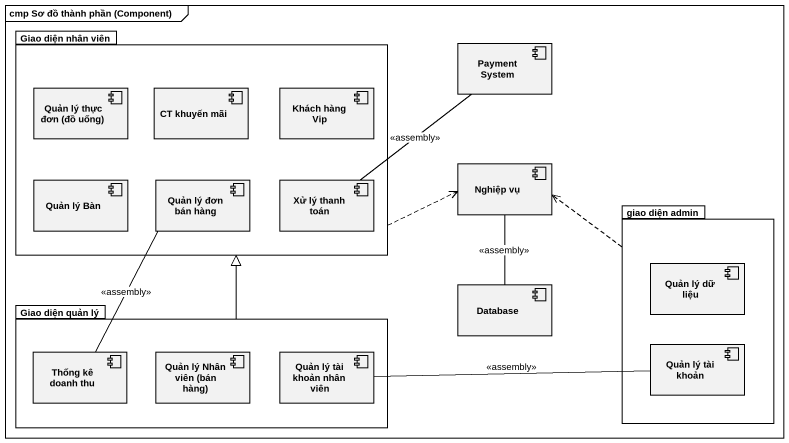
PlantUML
@startuml
mainframe cmp Sơ đồ thành phần (Component)
package "Giao diện nhân viên" as Giao_diện_nhân_viên {
  component "Quản lý thực đơn (đồ uống)" as Quản_lý_thực_đơn_đồ_uống
  component "CT khuyến mãi" as CT_khuyến_mãi
  component "Khách hàng Vip" as Khách_hàng_Vip
  component "Quản lý Bàn" as Quản_lý_Bàn
  component "Quản lý đơn bán hàng" as Quản_lý_đơn_bán_hàng
  component "Xử lý thanh toán" as Xử_lý_thanh_toán
}
component "Payment System" as Payment_System
component "Nghiệp vụ" as Nghiệp_vụ
package "giao diện admin" as giao_diện_admin {
  component "Quản lý dữ liệu" as Quản_lý_dữ_liệu
  component "Quản lý tài khoản" as Quản_lý_tài_khoản
}
package "Giao diện quản lý" as Giao_diện_quản_lý {
  component "Thống kê doanh thu" as Thống_kê_doanh_thu
  component "Quản lý Nhân viên (bán hàng)" as Quản_lý_Nhân_viên_bán_hàng
  component "Quản lý tài khoản nhân viên" as Quản_lý_tài_khoản_nhân_viên
}
component "Database" as Database_
Giao_diện_nhân_viên .right.> Nghiệp_vụ
Nghiệp_vụ -- Database_ : <<assembly>>
Xử_lý_thanh_toán -up- Payment_System : <<assembly>>
giao_diện_admin .up.> Nghiệp_vụ
Giao_diện_quản_lý -up-|> Giao_diện_nhân_viên
Thống_kê_doanh_thu -up- Quản_lý_đơn_bán_hàng : <<assembly>>
Quản_lý_tài_khoản_nhân_viên -right- Quản_lý_tài_khoản : <<assembly>>
@enduml
